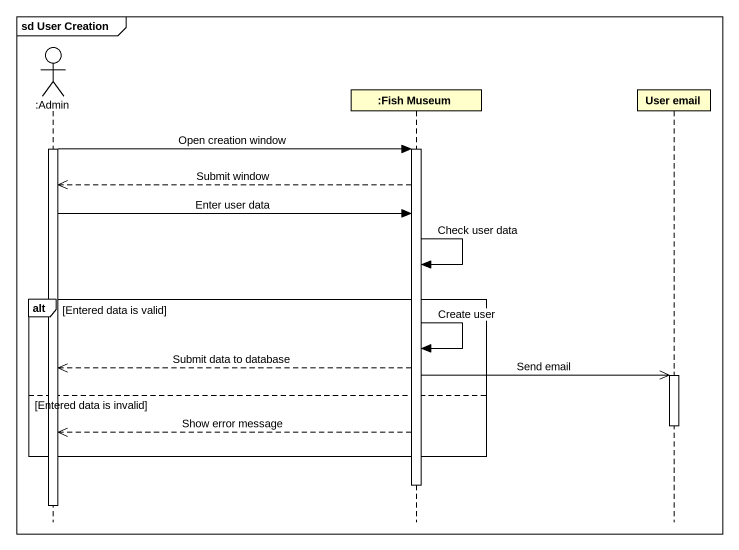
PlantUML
@startuml
mainframe sd User Creation
hide footbox
actor ":Admin" as Admin
participant ":Fish Museum" as Fish_Museum
participant "User email" as User_email

activate Admin
Admin -> Fish_Museum : Open creation window
activate Fish_Museum
Fish_Museum -->> Admin : Submit window
Admin -> Fish_Museum : Enter user data
Fish_Museum -> Fish_Museum : Check user data
alt Entered data is valid
  Fish_Museum -> Fish_Museum : Create user
  Fish_Museum -->> Admin : Submit data to database
  Fish_Museum ->> User_email : Send email
  activate User_email
else Entered data is invalid
  deactivate User_email
  Fish_Museum -->> Admin : Show error message
end
deactivate Fish_Museum
deactivate Admin
@enduml
